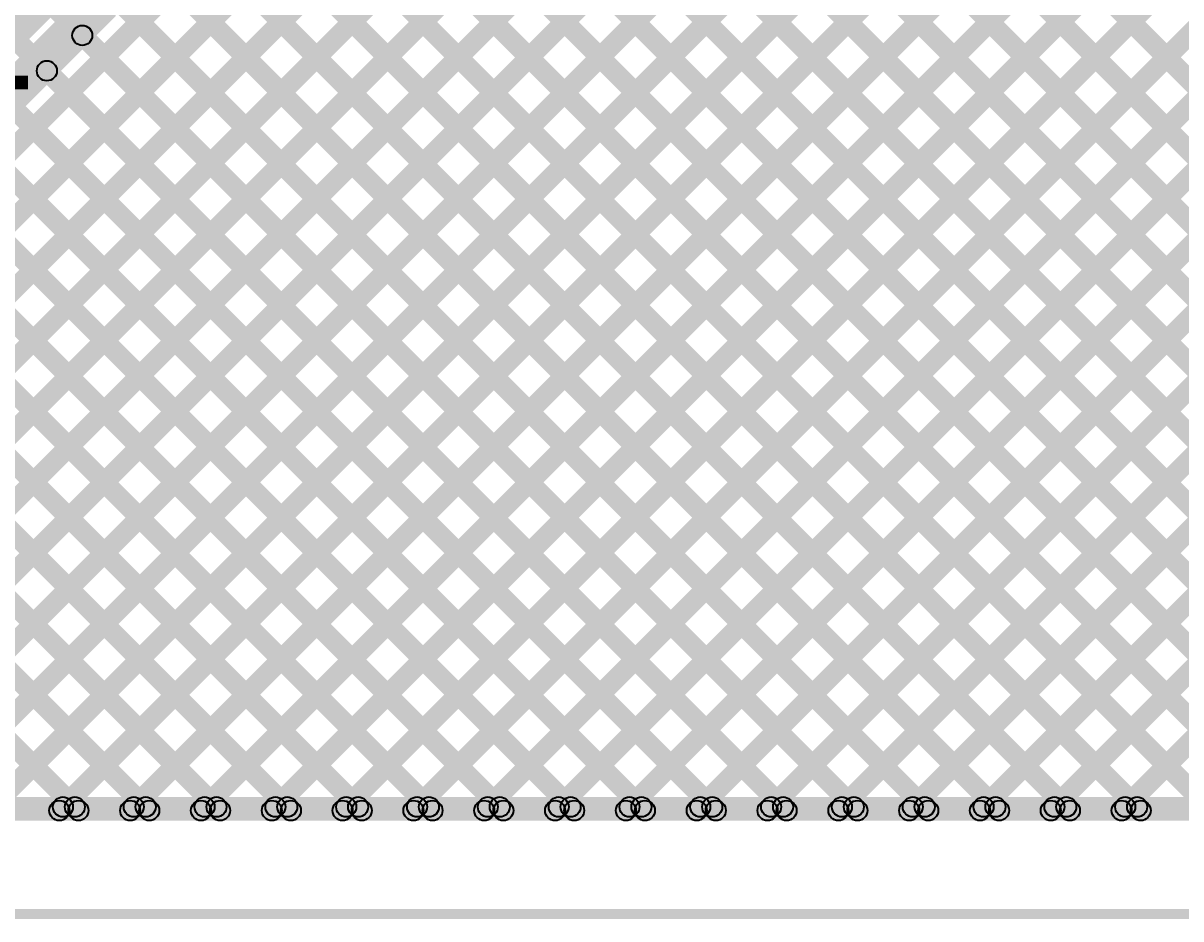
# Model space of a CAD drawing. Header units: millimetres. Extents: x 0 to 5.55, y 0 to 1.02.
# Drawn here: x 4.7434 to 5.2058, y -0.0033 to 0.3545 of the extents above; entities that cross this region are included whole.
import ezdxf

# ---------------------------------------------------------------- set-up
doc = ezdxf.new("R2010")
doc.units = ezdxf.units.MM
doc.header["$MEASUREMENT"] = 0
for name, color, linetype in [('BottomLayer', 5, 'Continuous'), ('Mechanical2', 216, 'Continuous'), ('TopLayer', 1, 'Continuous'), ('TopOverlay', 2, 'Continuous')]:
    doc.layers.add(name, color=color, linetype=linetype)

msp = doc.modelspace()

# ---------------------------------------------------------------- hatches: boundary and pattern name
at = {"layer": 'BottomLayer'}
for points in [[(4.4865, 0.99217), (4.49216, 0.99783), (5.34921, 0.14078), (5.34355, 0.13512)], [(4.51479, 0.99217), (4.52045, 0.99783), (5.36171, 0.15656), (5.35606, 0.1509)], [(4.54307, 0.99217), (4.54872, 0.99783), (5.37978, 0.16677), (5.37412, 0.16112)], [(4.62073, 0.0386), (4.61508, 0.04426), (5.49917, 0.92836), (5.50483, 0.9227)], [(4.64902, 0.0386), (4.64336, 0.04426), (5.49917, 0.90007), (5.50483, 0.89442)], [(4.5076, 0.0386), (4.50194, 0.04426), (5.34357, 0.88589), (5.34923, 0.88023)], [(4.53588, 0.0386), (4.53022, 0.04426), (5.35608, 0.87012), (5.36174, 0.86446)], [(4.6773, 0.0386), (4.67164, 0.04426), (5.49917, 0.87179), (5.50483, 0.86613)], [(4.56416, 0.0386), (4.55851, 0.04426), (5.37416, 0.85992), (5.37982, 0.85426)], [(4.59245, 0.0386), (4.58679, 0.04426), (5.40077, 0.85824), (5.40643, 0.85258)], [(4.70559, 0.0386), (4.69993, 0.04426), (5.49917, 0.8435), (5.50483, 0.83785)], [(4.73387, 0.0386), (4.72821, 0.04426), (5.49917, 0.81522), (5.50483, 0.80956)], [(4.76215, 0.0386), (4.7565, 0.04426), (5.49917, 0.78693), (5.50483, 0.78128)], [(4.79044, 0.0386), (4.78478, 0.04426), (5.49917, 0.75865), (5.50483, 0.75299)], [(4.81872, 0.0386), (4.81307, 0.04426), (5.49917, 0.73037), (5.50483, 0.72471)], [(4.84701, 0.0386), (4.84135, 0.04426), (5.49917, 0.70208), (5.50483, 0.69643)], [(4.87529, 0.0386), (4.86963, 0.04426), (5.49917, 0.6738), (5.50483, 0.66814)], [(4.90358, 0.0386), (4.89792, 0.04426), (5.49917, 0.64551), (5.50483, 0.63986)], [(4.93186, 0.0386), (4.9262, 0.04426), (5.49917, 0.61723), (5.50483, 0.61157)], [(4.96014, 0.0386), (4.95449, 0.04426), (5.49917, 0.58894), (5.50483, 0.58329)], [(4.98843, 0.0386), (4.98277, 0.04426), (5.49917, 0.56066), (5.50483, 0.555)], [(5.01671, 0.0386), (5.01106, 0.04426), (5.49917, 0.53238), (5.50483, 0.52672)], [(4.93333, 0.51706), (4.93899, 0.52272), (5.343, 0.11871), (5.33734, 0.11305)], [(5.045, 0.0386), (5.03934, 0.04426), (5.49917, 0.50409), (5.50483, 0.49843)], [(4.92832, 0.49379), (4.93397, 0.49945), (5.38916, 0.04426), (5.3835, 0.0386)], [(4.47931, 0.0386), (4.47365, 0.04426), (4.92456, 0.49516), (4.93021, 0.48951)], [(4.79601, 0.48467), (4.80167, 0.49033), (5.24774, 0.04426), (5.24208, 0.0386)], [(4.8243, 0.48467), (4.82996, 0.49033), (5.27602, 0.04426), (5.27037, 0.0386)], [(4.85258, 0.48467), (4.85824, 0.49033), (5.30431, 0.04426), (5.29865, 0.0386)], [(4.88087, 0.48467), (4.88652, 0.49033), (5.33259, 0.04426), (5.32694, 0.0386)], [(4.91149, 0.48234), (4.91714, 0.48799), (5.36088, 0.04426), (5.35522, 0.0386)], [(4.78523, 0.46717), (4.79089, 0.47283), (5.21945, 0.04426), (5.2138, 0.0386)], [(5.07328, 0.0386), (5.06762, 0.04426), (5.49917, 0.47581), (5.50483, 0.47015)], [(4.78267, 0.44145), (4.78833, 0.4471), (5.19117, 0.04426), (5.18551, 0.0386)], [(5.10157, 0.0386), (5.09591, 0.04426), (5.49917, 0.44752), (5.50483, 0.44187)], [(4.78267, 0.41316), (4.78833, 0.41882), (5.16289, 0.04426), (5.15723, 0.0386)], [(5.12985, 0.0386), (5.12419, 0.04426), (5.49917, 0.41924), (5.50483, 0.41358)], [(4.78267, 0.38488), (4.78833, 0.39053), (5.1346, 0.04426), (5.12895, 0.0386)], [(5.15813, 0.0386), (5.15248, 0.04426), (5.49917, 0.39095), (5.50483, 0.3853)], [(4.65684, 0.25916), (4.63916, 0.27684), (4.75016, 0.38784), (4.76784, 0.37016)], [(4.77805, 0.36122), (4.78371, 0.36687), (5.10632, 0.04426), (5.10066, 0.0386)], [(4.6696, 0.24647), (4.66394, 0.25212), (4.77488, 0.36306), (4.78053, 0.3574)], [(5.18642, 0.0386), (5.18076, 0.04426), (5.49917, 0.36267), (5.50483, 0.35701)], [(4.76423, 0.34675), (4.76989, 0.35241), (5.07803, 0.04426), (5.07238, 0.0386)], [(4.75009, 0.33261), (4.75574, 0.33827), (5.04975, 0.04426), (5.04409, 0.0386)], [(4.73594, 0.31847), (4.7416, 0.32412), (5.02146, 0.04426), (5.01581, 0.0386)], [(4.7218, 0.30433), (4.72746, 0.30998), (4.99318, 0.04426), (4.98752, 0.0386)], [(4.70766, 0.29018), (4.71332, 0.29584), (4.9649, 0.04426), (4.95924, 0.0386)], [(4.69352, 0.27604), (4.69917, 0.2817), (4.93661, 0.04426), (4.93095, 0.0386)], [(4.67938, 0.2619), (4.68503, 0.26756), (4.90833, 0.04426), (4.90267, 0.0386)], [(4.66523, 0.24776), (4.67089, 0.25341), (4.88004, 0.04426), (4.87439, 0.0386)], [(4.56118, 0.23867), (4.56684, 0.24433), (4.76691, 0.04426), (4.76125, 0.0386)], [(4.58947, 0.23867), (4.59512, 0.24433), (4.79519, 0.04426), (4.78953, 0.0386)], [(4.61775, 0.23867), (4.62341, 0.24433), (4.82347, 0.04426), (4.81782, 0.0386)], [(4.64602, 0.23869), (4.65168, 0.24434), (4.85176, 0.04426), (4.8461, 0.0386)], [(3.166, 0.03743), (3.166, 0.04543), (5.502, 0.04543), (5.502, 0.03743)]]:
    msp.add_hatch(color=5, dxfattribs=at).paths.add_polyline_path(points)
h = msp.add_hatch(color=5, dxfattribs=at)
edge = h.paths.add_edge_path()
edge.add_arc((4.76706, 0.34958), 0.004, 0, 360)
h = msp.add_hatch(color=5, dxfattribs=at)
edge = h.paths.add_edge_path()
edge.add_arc((4.75291, 0.33544), 0.004, 0, 360)
h = msp.add_hatch(color=5, dxfattribs=at)
edge = h.paths.add_edge_path()
edge.add_arc((4.75933, 0.04143), 0.004, 0, 360)
h = msp.add_hatch(color=5, dxfattribs=at)
edge = h.paths.add_edge_path()
edge.add_arc((4.76408, 0.04143), 0.004, 0, 360)
h = msp.add_hatch(color=5, dxfattribs=at)
edge = h.paths.add_edge_path()
edge.add_arc((4.78761, 0.04143), 0.004, 0, 360)
h = msp.add_hatch(color=5, dxfattribs=at)
edge = h.paths.add_edge_path()
edge.add_arc((4.79236, 0.04143), 0.004, 0, 360)
h = msp.add_hatch(color=5, dxfattribs=at)
edge = h.paths.add_edge_path()
edge.add_arc((4.81589, 0.04143), 0.004, 0, 360)
h = msp.add_hatch(color=5, dxfattribs=at)
edge = h.paths.add_edge_path()
edge.add_arc((4.82065, 0.04143), 0.004, 0, 360)
h = msp.add_hatch(color=5, dxfattribs=at)
edge = h.paths.add_edge_path()
edge.add_arc((4.84418, 0.04143), 0.004, 0, 360)
h = msp.add_hatch(color=5, dxfattribs=at)
edge = h.paths.add_edge_path()
edge.add_arc((4.84893, 0.04143), 0.004, 0, 360)
h = msp.add_hatch(color=5, dxfattribs=at)
edge = h.paths.add_edge_path()
edge.add_arc((4.87246, 0.04143), 0.004, 0, 360)
h = msp.add_hatch(color=5, dxfattribs=at)
edge = h.paths.add_edge_path()
edge.add_arc((4.87721, 0.04143), 0.004, 0, 360)
h = msp.add_hatch(color=5, dxfattribs=at)
edge = h.paths.add_edge_path()
edge.add_arc((4.90075, 0.04143), 0.004, 0, 360)
h = msp.add_hatch(color=5, dxfattribs=at)
edge = h.paths.add_edge_path()
edge.add_arc((4.9055, 0.04143), 0.004, 0, 360)
h = msp.add_hatch(color=5, dxfattribs=at)
edge = h.paths.add_edge_path()
edge.add_arc((4.92903, 0.04143), 0.004, 0, 360)
h = msp.add_hatch(color=5, dxfattribs=at)
edge = h.paths.add_edge_path()
edge.add_arc((4.93378, 0.04143), 0.004, 0, 360)
h = msp.add_hatch(color=5, dxfattribs=at)
edge = h.paths.add_edge_path()
edge.add_arc((4.95732, 0.04143), 0.004, 0, 360)
h = msp.add_hatch(color=5, dxfattribs=at)
edge = h.paths.add_edge_path()
edge.add_arc((4.96207, 0.04143), 0.004, 0, 360)
h = msp.add_hatch(color=5, dxfattribs=at)
edge = h.paths.add_edge_path()
edge.add_arc((4.9856, 0.04143), 0.004, 0, 360)
h = msp.add_hatch(color=5, dxfattribs=at)
edge = h.paths.add_edge_path()
edge.add_arc((4.99035, 0.04143), 0.004, 0, 360)
h = msp.add_hatch(color=5, dxfattribs=at)
edge = h.paths.add_edge_path()
edge.add_arc((5.01388, 0.04143), 0.004, 0, 360)
h = msp.add_hatch(color=5, dxfattribs=at)
edge = h.paths.add_edge_path()
edge.add_arc((5.01864, 0.04143), 0.004, 0, 360)
h = msp.add_hatch(color=5, dxfattribs=at)
edge = h.paths.add_edge_path()
edge.add_arc((5.04217, 0.04143), 0.004, 0, 360)
h = msp.add_hatch(color=5, dxfattribs=at)
edge = h.paths.add_edge_path()
edge.add_arc((5.04692, 0.04143), 0.004, 0, 360)
h = msp.add_hatch(color=5, dxfattribs=at)
edge = h.paths.add_edge_path()
edge.add_arc((5.07045, 0.04143), 0.004, 0, 360)
h = msp.add_hatch(color=5, dxfattribs=at)
edge = h.paths.add_edge_path()
edge.add_arc((5.0752, 0.04143), 0.004, 0, 360)
h = msp.add_hatch(color=5, dxfattribs=at)
edge = h.paths.add_edge_path()
edge.add_arc((5.09874, 0.04143), 0.004, 0, 360)
h = msp.add_hatch(color=5, dxfattribs=at)
edge = h.paths.add_edge_path()
edge.add_arc((5.10349, 0.04143), 0.004, 0, 360)
h = msp.add_hatch(color=5, dxfattribs=at)
edge = h.paths.add_edge_path()
edge.add_arc((5.12702, 0.04143), 0.004, 0, 360)
h = msp.add_hatch(color=5, dxfattribs=at)
edge = h.paths.add_edge_path()
edge.add_arc((5.13177, 0.04143), 0.004, 0, 360)
h = msp.add_hatch(color=5, dxfattribs=at)
edge = h.paths.add_edge_path()
edge.add_arc((5.15531, 0.04143), 0.004, 0, 360)
h = msp.add_hatch(color=5, dxfattribs=at)
edge = h.paths.add_edge_path()
edge.add_arc((5.16006, 0.04143), 0.004, 0, 360)
h = msp.add_hatch(color=5, dxfattribs=at)
edge = h.paths.add_edge_path()
edge.add_arc((5.18359, 0.04143), 0.004, 0, 360)
h = msp.add_hatch(color=5, dxfattribs=at)
edge = h.paths.add_edge_path()
edge.add_arc((5.18834, 0.04143), 0.004, 0, 360)
at = {"layer": 'Mechanical2'}
msp.add_hatch(color=216, dxfattribs=at).paths.add_polyline_path([(3.14972, -0.00326), (3.14972, 0.00068), (5.5513, 0.00068), (5.5513, -0.00326)])
at = {"layer": 'TopLayer'}
for points in [[(4.23338, 0.99074), (4.23904, 0.9964), (5.1926, 0.04283), (5.18695, 0.03717)], [(4.48794, 0.99074), (4.49359, 0.9964), (5.34921, 0.14078), (5.34355, 0.13512)], [(4.51622, 0.99074), (4.52188, 0.9964), (5.36171, 0.15656), (5.35606, 0.1509)], [(4.5445, 0.99074), (4.55016, 0.9964), (5.37978, 0.16677), (5.37412, 0.16112)], [(4.6193, 0.03717), (4.61364, 0.04283), (5.50017, 0.92936), (5.50583, 0.9237)], [(4.64758, 0.03717), (4.64193, 0.04283), (5.50017, 0.90107), (5.50583, 0.89542)], [(4.50616, 0.03717), (4.50051, 0.04283), (5.34357, 0.88589), (5.34923, 0.88023)], [(4.53445, 0.03717), (4.52879, 0.04283), (5.35608, 0.87012), (5.36174, 0.86446)], [(4.67587, 0.03717), (4.67021, 0.04283), (5.50017, 0.87279), (5.50583, 0.86713)], [(4.56273, 0.03717), (4.55708, 0.04283), (5.37416, 0.85992), (5.37982, 0.85426)], [(4.59102, 0.03717), (4.58536, 0.04283), (5.40077, 0.85824), (5.40643, 0.85258)], [(4.70415, 0.03717), (4.6985, 0.04283), (5.50017, 0.8445), (5.50583, 0.83885)], [(4.73244, 0.03717), (4.72678, 0.04283), (5.50017, 0.81622), (5.50583, 0.81056)], [(4.76072, 0.03717), (4.75507, 0.04283), (5.50017, 0.78793), (5.50583, 0.78228)], [(4.78901, 0.03717), (4.78335, 0.04283), (5.50017, 0.75965), (5.50583, 0.75399)], [(4.81729, 0.03717), (4.81163, 0.04283), (5.50017, 0.73137), (5.50583, 0.72571)], [(4.84558, 0.03717), (4.83992, 0.04283), (5.50017, 0.70308), (5.50583, 0.69742)], [(4.87386, 0.03717), (4.8682, 0.04283), (5.50017, 0.6748), (5.50583, 0.66914)], [(4.90214, 0.03717), (4.89649, 0.04283), (5.50017, 0.64651), (5.50583, 0.64086)], [(4.93043, 0.03717), (4.92477, 0.04283), (5.50017, 0.61823), (5.50583, 0.61257)], [(4.95871, 0.03717), (4.95306, 0.04283), (5.50017, 0.58994), (5.50583, 0.58429)], [(4.987, 0.03717), (4.98134, 0.04283), (5.50017, 0.56166), (5.50583, 0.556)], [(4.65247, 0.54336), (4.65813, 0.54902), (5.16432, 0.04283), (5.15866, 0.03717)], [(5.01528, 0.03717), (5.00962, 0.04283), (5.50017, 0.53338), (5.50583, 0.52772)], [(4.93333, 0.51706), (4.93899, 0.52272), (5.343, 0.11871), (5.33734, 0.11305)], [(4.65247, 0.51508), (4.65813, 0.52074), (5.13603, 0.04283), (5.13038, 0.03717)], [(5.04357, 0.03717), (5.03791, 0.04283), (5.50017, 0.50509), (5.50583, 0.49943)], [(4.92832, 0.49379), (4.93397, 0.49945), (5.39059, 0.04283), (5.38494, 0.03717)], [(4.47788, 0.03717), (4.47222, 0.04283), (4.92456, 0.49516), (4.93021, 0.48951)], [(4.65247, 0.48679), (4.65813, 0.49245), (5.10775, 0.04283), (5.10209, 0.03717)], [(4.91149, 0.48234), (4.91714, 0.48799), (5.36231, 0.04283), (5.35665, 0.03717)], [(4.88869, 0.47685), (4.89435, 0.4825), (5.33402, 0.04283), (5.32837, 0.03717)], [(4.52716, 0.47068), (4.53282, 0.47634), (4.96633, 0.04283), (4.96067, 0.03717)], [(5.07185, 0.03717), (5.06619, 0.04283), (5.50017, 0.47681), (5.50583, 0.47115)], [(4.44959, 0.03717), (4.44394, 0.04283), (4.86991, 0.4688), (4.87556, 0.46314)], [(4.56299, 0.46314), (4.56864, 0.4688), (4.99461, 0.04283), (4.98896, 0.03717)], [(4.59127, 0.46314), (4.59693, 0.4688), (5.0229, 0.04283), (5.01724, 0.03717)], [(4.61956, 0.46314), (4.62521, 0.4688), (5.05118, 0.04283), (5.04552, 0.03717)], [(4.64784, 0.46314), (4.6535, 0.4688), (5.07947, 0.04283), (5.07381, 0.03717)], [(4.78926, 0.46314), (4.79492, 0.4688), (5.22089, 0.04283), (5.21523, 0.03717)], [(4.81755, 0.46314), (4.8232, 0.4688), (5.24917, 0.04283), (5.24351, 0.03717)], [(4.84583, 0.46314), (4.85149, 0.4688), (5.27746, 0.04283), (5.2718, 0.03717)], [(4.87411, 0.46314), (4.87977, 0.4688), (5.30574, 0.04283), (5.30008, 0.03717)], [(4.51302, 0.45654), (4.51867, 0.4622), (4.93804, 0.04283), (4.93239, 0.03717)], [(5.10013, 0.03717), (5.09448, 0.04283), (5.50017, 0.44852), (5.50583, 0.44287)], [(4.49888, 0.4424), (4.50453, 0.44806), (4.90976, 0.04283), (4.9041, 0.03717)], [(4.48473, 0.42826), (4.49039, 0.43391), (4.88148, 0.04283), (4.87582, 0.03717)], [(4.47059, 0.41411), (4.47625, 0.41977), (4.85319, 0.04283), (4.84753, 0.03717)], [(5.12842, 0.03717), (5.12276, 0.04283), (5.50017, 0.42024), (5.50583, 0.41458)], [(4.45645, 0.39997), (4.46211, 0.40563), (4.82491, 0.04283), (4.81925, 0.03717)], [(4.44231, 0.38583), (4.44796, 0.39149), (4.79662, 0.04283), (4.79097, 0.03717)], [(5.1567, 0.03717), (5.15105, 0.04283), (5.50017, 0.39195), (5.50583, 0.3863)], [(4.42816, 0.37169), (4.43382, 0.37735), (4.76834, 0.04283), (4.76268, 0.03717)], [(5.18499, 0.03717), (5.17933, 0.04283), (5.50017, 0.36367), (5.50583, 0.35801)], [(3.167, 0.036), (3.167, 0.044), (5.503, 0.044), (5.503, 0.036)]]:
    msp.add_hatch(color=1, dxfattribs=at).paths.add_polyline_path(points)
h = msp.add_hatch(color=1, dxfattribs=at)
edge = h.paths.add_edge_path()
edge.add_arc((4.75789, 0.04), 0.004, 0, 360)
h = msp.add_hatch(color=1, dxfattribs=at)
edge = h.paths.add_edge_path()
edge.add_arc((4.76551, 0.04), 0.004, 0, 360)
h = msp.add_hatch(color=1, dxfattribs=at)
edge = h.paths.add_edge_path()
edge.add_arc((4.78618, 0.04), 0.004, 0, 360)
h = msp.add_hatch(color=1, dxfattribs=at)
edge = h.paths.add_edge_path()
edge.add_arc((4.79379, 0.04), 0.004, 0, 360)
h = msp.add_hatch(color=1, dxfattribs=at)
edge = h.paths.add_edge_path()
edge.add_arc((4.81446, 0.04), 0.004, 0, 360)
h = msp.add_hatch(color=1, dxfattribs=at)
edge = h.paths.add_edge_path()
edge.add_arc((4.82208, 0.04), 0.004, 0, 360)
h = msp.add_hatch(color=1, dxfattribs=at)
edge = h.paths.add_edge_path()
edge.add_arc((4.84275, 0.04), 0.004, 0, 360)
h = msp.add_hatch(color=1, dxfattribs=at)
edge = h.paths.add_edge_path()
edge.add_arc((4.85036, 0.04), 0.004, 0, 360)
h = msp.add_hatch(color=1, dxfattribs=at)
edge = h.paths.add_edge_path()
edge.add_arc((4.87103, 0.04), 0.004, 0, 360)
h = msp.add_hatch(color=1, dxfattribs=at)
edge = h.paths.add_edge_path()
edge.add_arc((4.87865, 0.04), 0.004, 0, 360)
h = msp.add_hatch(color=1, dxfattribs=at)
edge = h.paths.add_edge_path()
edge.add_arc((4.89932, 0.04), 0.004, 0, 360)
h = msp.add_hatch(color=1, dxfattribs=at)
edge = h.paths.add_edge_path()
edge.add_arc((4.90693, 0.04), 0.004, 0, 360)
h = msp.add_hatch(color=1, dxfattribs=at)
edge = h.paths.add_edge_path()
edge.add_arc((4.9276, 0.04), 0.004, 0, 360)
h = msp.add_hatch(color=1, dxfattribs=at)
edge = h.paths.add_edge_path()
edge.add_arc((4.93522, 0.04), 0.004, 0, 360)
h = msp.add_hatch(color=1, dxfattribs=at)
edge = h.paths.add_edge_path()
edge.add_arc((4.95588, 0.04), 0.004, 0, 360)
h = msp.add_hatch(color=1, dxfattribs=at)
edge = h.paths.add_edge_path()
edge.add_arc((4.9635, 0.04), 0.004, 0, 360)
h = msp.add_hatch(color=1, dxfattribs=at)
edge = h.paths.add_edge_path()
edge.add_arc((4.98417, 0.04), 0.004, 0, 360)
h = msp.add_hatch(color=1, dxfattribs=at)
edge = h.paths.add_edge_path()
edge.add_arc((4.99178, 0.04), 0.004, 0, 360)
h = msp.add_hatch(color=1, dxfattribs=at)
edge = h.paths.add_edge_path()
edge.add_arc((5.01245, 0.04), 0.004, 0, 360)
h = msp.add_hatch(color=1, dxfattribs=at)
edge = h.paths.add_edge_path()
edge.add_arc((5.02007, 0.04), 0.004, 0, 360)
h = msp.add_hatch(color=1, dxfattribs=at)
edge = h.paths.add_edge_path()
edge.add_arc((5.04074, 0.04), 0.004, 0, 360)
h = msp.add_hatch(color=1, dxfattribs=at)
edge = h.paths.add_edge_path()
edge.add_arc((5.04835, 0.04), 0.004, 0, 360)
h = msp.add_hatch(color=1, dxfattribs=at)
edge = h.paths.add_edge_path()
edge.add_arc((5.06902, 0.04), 0.004, 0, 360)
h = msp.add_hatch(color=1, dxfattribs=at)
edge = h.paths.add_edge_path()
edge.add_arc((5.07664, 0.04), 0.004, 0, 360)
h = msp.add_hatch(color=1, dxfattribs=at)
edge = h.paths.add_edge_path()
edge.add_arc((5.09731, 0.04), 0.004, 0, 360)
h = msp.add_hatch(color=1, dxfattribs=at)
edge = h.paths.add_edge_path()
edge.add_arc((5.10492, 0.04), 0.004, 0, 360)
h = msp.add_hatch(color=1, dxfattribs=at)
edge = h.paths.add_edge_path()
edge.add_arc((5.12559, 0.04), 0.004, 0, 360)
h = msp.add_hatch(color=1, dxfattribs=at)
edge = h.paths.add_edge_path()
edge.add_arc((5.13321, 0.04), 0.004, 0, 360)
h = msp.add_hatch(color=1, dxfattribs=at)
edge = h.paths.add_edge_path()
edge.add_arc((5.15387, 0.04), 0.004, 0, 360)
h = msp.add_hatch(color=1, dxfattribs=at)
edge = h.paths.add_edge_path()
edge.add_arc((5.16149, 0.04), 0.004, 0, 360)
h = msp.add_hatch(color=1, dxfattribs=at)
edge = h.paths.add_edge_path()
edge.add_arc((5.18216, 0.04), 0.004, 0, 360)
h = msp.add_hatch(color=1, dxfattribs=at)
edge = h.paths.add_edge_path()
edge.add_arc((5.18977, 0.04), 0.004, 0, 360)

# ---------------------------------------------------------------- linework, layer by layer
at = {"layer": 'BottomLayer'}
for centre in [(4.76706, 0.34958), (4.75291, 0.33544), (4.75933, 0.04143), (4.76408, 0.04143), (4.78761, 0.04143), (4.79236, 0.04143), (4.81589, 0.04143), (4.82065, 0.04143), (4.84418, 0.04143), (4.84893, 0.04143), (4.87246, 0.04143), (4.87721, 0.04143), (4.90075, 0.04143), (4.9055, 0.04143), (4.92903, 0.04143), (4.93378, 0.04143), (4.95732, 0.04143), (4.96207, 0.04143), (4.9856, 0.04143), (4.99035, 0.04143), (5.01388, 0.04143), (5.01864, 0.04143), (5.04217, 0.04143), (5.04692, 0.04143), (5.07045, 0.04143), (5.0752, 0.04143), (5.09874, 0.04143), (5.10349, 0.04143), (5.12702, 0.04143), (5.13177, 0.04143), (5.15531, 0.04143), (5.16006, 0.04143), (5.18359, 0.04143), (5.18834, 0.04143)]:
    msp.add_circle(centre, 0.004, dxfattribs=at)
at = {"layer": 'TopLayer'}
for centre in [(4.75789, 0.04), (4.76551, 0.04), (4.78618, 0.04), (4.79379, 0.04), (4.81446, 0.04), (4.82208, 0.04), (4.84275, 0.04), (4.85036, 0.04), (4.87103, 0.04), (4.87865, 0.04), (4.89932, 0.04), (4.90693, 0.04), (4.9276, 0.04), (4.93522, 0.04), (4.95588, 0.04), (4.9635, 0.04), (4.98417, 0.04), (4.99178, 0.04), (5.01245, 0.04), (5.02007, 0.04), (5.04074, 0.04), (5.04835, 0.04), (5.06902, 0.04), (5.07664, 0.04), (5.09731, 0.04), (5.10492, 0.04), (5.12559, 0.04), (5.13321, 0.04), (5.15387, 0.04), (5.16149, 0.04), (5.18216, 0.04), (5.18977, 0.04)]:
    msp.add_circle(centre, 0.004, dxfattribs=at)

# ---------------------------------------------------------------- texts
at = {"layer": 'TopOverlay'}
msp.add_text('SW1', height=0.05, dxfattribs=at).set_placement((4.60369, 0.32801))

doc.saveas('drawing.dxf')
